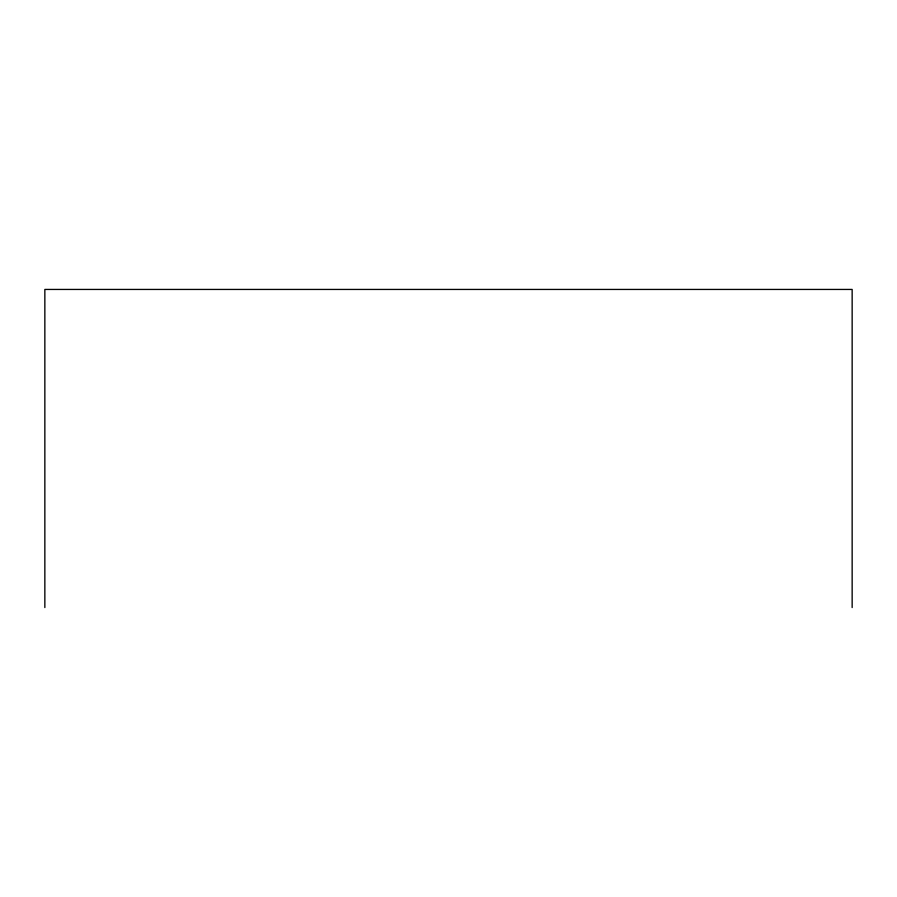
<?xml version="1.0" encoding="UTF-8"?>
<svg xmlns="http://www.w3.org/2000/svg" width="897" height="897" viewBox="0 0 897 897"><rect width="100%" height="100%" fill="white"/><g stroke="black" fill="none" stroke-linecap="round" stroke-linejoin="round"><path stroke-width="1.35" d="M852.15 607.561L852.15 289.439L44.85 289.439L44.85 607.561"/></g></svg>
